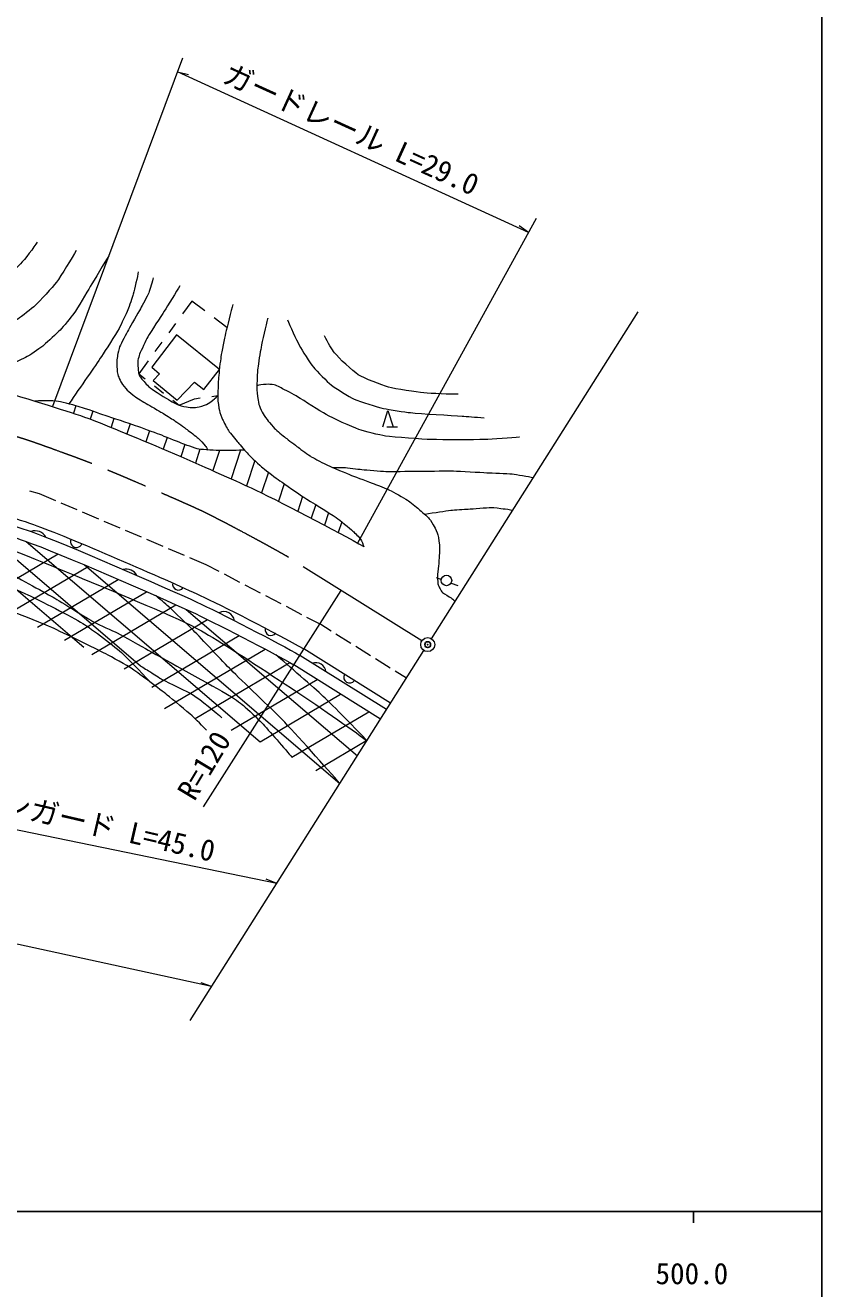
# Model space of a CAD drawing. Units: millimetres, scale not verified. Extents: x 40000 to 680000, y 20000 to 380000.
# Drawn here: x 510598 to 579000, y 198357 to 306803 of the extents above; entities that cross this region are included whole.
import ezdxf
from ezdxf.enums import TextEntityAlignment as Align

# ---------------------------------------------------------------- set-up
doc = ezdxf.new("R2010")
doc.units = ezdxf.units.MM
doc.header["$LTSCALE"] = 1000
doc.header["$PDMODE"] = 32
doc.header["$PDSIZE"] = 500
doc.linetypes.add('CHAIN', pattern=[18.5, 12, -1.5, 3.5, -1.5])
for name, color, linetype, lineweight in [('M-BGD', 7, 'Continuous', 13), ('M-BMK', 2, 'CHAIN', 13), ('M-STR-HTXT', 7, 'Continuous', 13), ('M-TTL-BAND', 7, 'Continuous', 25), ('M-WORK', 1, 'Continuous', 13)]:
    doc.layers.add(name, color=color, linetype=linetype, lineweight=lineweight)
doc.layers.add('M-OTRS', color=6, linetype='Continuous')
doc.styles.add('ＭＳ ゴシック', font='')
doc.styles.get('ＭＳ ゴシック').set_extended_font_data('MS Gothic')

msp = doc.modelspace()

# ---------------------------------------------------------------- linework, layer by layer
at = {"layer": 'M-BGD'}
msp.add_circle((545159, 253641), 600, dxfattribs=at)
at = {"layer": 'M-BMK'}
msp.add_line((544651, 253960), (532999, 261250), dxfattribs=at)
msp.add_open_spline([(532999, 261250), (531607, 262078), (527318, 264368), (525856, 265064), (524022, 265938), (518415, 268331), (516532, 269093), (515329, 269580), (511669, 270918), (510430, 271308), (508806, 271819), (503879, 273182), (502226, 273595), (500781, 273957), (496412, 274905), (494948, 275185)], degree=3, knots=[0, 0, 0, 0, 1, 1, 1, 2, 2, 2, 3, 3, 3, 4, 4, 4, 5, 5, 5, 5], dxfattribs=at)
at = {"layer": 'M-OTRS'}
msp.add_point((545159, 253641), dxfattribs=at)
at = {"layer": 'M-STR-HTXT'}
for p, q in [((524098, 303966), (512928, 274077)), ((554465, 290207), (539133, 262360)), ((553805, 289008), (553001, 289575)), ((532197, 233138), (531287, 233510)), ((526603, 224289), (525708, 224600))]:
    msp.add_line(p, q, dxfattribs=at)
for points in [[(553805, 289008), (523665, 302809), (524620, 302575)], [(526603, 224289), (439237, 243285), (440220, 243260)], [(532197, 233138), (497243, 240315), (498227, 240302)]]:
    msp.add_lwpolyline(points, dxfattribs=at)
at = {"layer": 'M-TTL-BAND'}
for p, q in [((579000, 20000), (579000, 370000)), ((40000, 205000), (579000, 205000)), ((568000, 205000), (568000, 204000))]:
    msp.add_line(p, q, dxfattribs=at)
at = {"layer": 'M-WORK'}
for p, q in [((524912, 283118), (524106, 282021)), ((526013, 282293), (524912, 283118)), ((545480, 254148), (563224, 282216)), ((523514, 281215), (522922, 280409)), ((527914, 280869), (526813, 281694)), ((522330, 279603), (521738, 278797)), ((521146, 277991), (520340, 276893)), ((520340, 276893), (520898, 276460)), ((521688, 275847), (522477, 275233)), ((523267, 274620), (523825, 274187)), ((523825, 274187), (525120, 274744)), ((525120, 274744), (525632, 274813)), ((526623, 274946), (527135, 275015)), ((514956, 274147), (514740, 273495)), ((516405, 273675), (516179, 272993)), ((518219, 273053), (517968, 272294)), ((519608, 272586), (519328, 271738)), ((541660, 272348), (542564, 272348)), ((521255, 272001), (520944, 271062)), ((522778, 271421), (522447, 270423)), ((524313, 270819), (523965, 269770)), ((525596, 270411), (525205, 269231)), ((527270, 270297), (526700, 268575)), ((529089, 270328), (528277, 267874)), ((530317, 269439), (529600, 267275)), ((531485, 268436), (530897, 266661)), ((510970, 266848), (511792, 266607)), ((532834, 267449), (532337, 265946)), ((511792, 266607), (513198, 266010)), ((513658, 265815), (515039, 265228)), ((534421, 266363), (534002, 265098)), ((501823, 265247), (515628, 253430)), ((515499, 265033), (516879, 264446)), ((535539, 265659), (535155, 264501)), ((536650, 264966), (536298, 263902)), ((506399, 263879), (520494, 251813)), ((517340, 264251), (518720, 263664)), ((537780, 264180), (537479, 263272)), ((510690, 262495), (530764, 245309)), ((519180, 263469), (520561, 262882)), ((521021, 262687), (522402, 262100)), ((506079, 257082), (513427, 261425)), ((522862, 261905), (524242, 261318)), ((508723, 256044), (516007, 260348)), ((515697, 260480), (537618, 241713)), ((524703, 261123), (526108, 260526)), ((526108, 260526), (527231, 259939)), ((511651, 255146), (518585, 259244)), ((527674, 259707), (529004, 259013)), ((545874, 259405), (546331, 259237)), ((513965, 254013), (521020, 258183)), ((525900, 239721), (537721, 258296)), ((529447, 258781), (530777, 258087)), ((547166, 258929), (547749, 258714)), ((516326, 252809), (523532, 257068)), ((531220, 257856), (532550, 257161)), ((524420, 256667), (539117, 244084)), ((532993, 256930), (534322, 256235)), ((534765, 256004), (535889, 255417)), ((519088, 251558), (526253, 255792)), ((536857, 254811), (535889, 255417)), ((521473, 249999), (528957, 254423)), ((538553, 253750), (537281, 254546)), ((522559, 248158), (531190, 253259)), ((524758, 221371), (544839, 253134)), ((541631, 248060), (534184, 252720)), ((541970, 248611), (534523, 253271)), ((540248, 252689), (538977, 253485)), ((525193, 247296), (533329, 252105)), ((541119, 247251), (533672, 251910)), ((541944, 251628), (540672, 252424)), ((528296, 246293), (535678, 250655)), ((543336, 250757), (542367, 251363)), ((530764, 245309), (537685, 249400)), ((533504, 243975), (540112, 247881)), ((535557, 242847), (539993, 245469))]:
    msp.add_line(p, q, dxfattribs=at)
msp.add_lwpolyline([(527268, 277250), (523585, 280245), (521460, 277459), (522121, 276893), (521578, 276326), (523656, 274626), (525143, 276161), (525946, 275547)], close=True, dxfattribs=at)
msp.add_lwpolyline([(541297, 272348), (541746, 273741), (542196, 272348)], dxfattribs=at)
msp.add_circle((546771, 259147), 450, dxfattribs=at)
for centre, radius, start, end in [((511447, 262349), 1062, 28.77279, 110.09765), ((514991, 262482), 500, 155.69999, 339.31941), ((519264, 259066), 1062, 28.77279, 104.30754), ((523750, 258829), 500, 167.49989, 324.31941), ((527671, 255578), 897, 7.73157, 118.65274), ((531698, 254923), 500, 167.49989, 324.31941), ((535532, 251199), 897, 7.73157, 108.19872), ((538455, 250848), 500, 151.61088, 324.31941)]:
    msp.add_arc(centre, radius, start, end, dxfattribs=at)
for points, knots in [([(511627, 288185), (511382, 287784), (510518, 286665), (510193, 286326), (509853, 285972), (508720, 285026), (508321, 284741), (507959, 284481), (506791, 283823), (506399, 283611), (506005, 283398), (504810, 282776), (504392, 282616), (503989, 282462), (502735, 282138), (502314, 282048), (502206, 282025), (502025, 281994), (501820, 281963)], [0, 0, 0, 0, 1, 1, 1, 2, 2, 2, 3, 3, 3, 4, 4, 4, 5, 5, 5, 6, 6, 6, 6]), ([(514970, 287469), (514675, 286900), (513653, 285267), (513270, 284753), (512946, 284319), (511844, 283121), (511452, 282747), (511177, 282484), (510266, 281795), (509951, 281583), (509704, 281416), (508920, 280985), (508650, 280860), (508391, 280739), (507586, 280439), (507313, 280354), (507060, 280275), (506286, 280085), (506024, 280041), (505872, 280015), (505602, 279978), (505305, 279940)], [0, 0, 0, 0, 1, 1, 1, 2, 2, 2, 3, 3, 3, 4, 4, 4, 5, 5, 5, 6, 6, 6, 7, 7, 7, 7]), ([(517765, 287021), (517451, 286490), (516501, 284904), (516182, 284377), (515900, 283913), (515071, 282509), (514761, 282063), (514550, 281761), (513837, 280915), (513584, 280647), (513327, 280374), (512508, 279603), (512218, 279365), (511963, 279156), (511152, 278589), (510869, 278421), (510634, 278281), (509893, 277928), (509638, 277830), (509401, 277740), (508879, 277564), (508401, 277411)], [0, 0, 0, 0, 1, 1, 1, 2, 2, 2, 3, 3, 3, 4, 4, 4, 5, 5, 5, 6, 6, 6, 7, 7, 7, 7]), ([(520309, 285645), (520242, 285259), (519983, 284113), (519879, 283736), (519802, 283461), (519516, 282653), (519406, 282390), (519270, 282062), (518825, 281093), (518651, 280784), (518371, 280289), (517457, 278848), (517140, 278376), (516612, 277591), (515348, 275757), (514337, 274302)], [0, 0, 0, 0, 1, 1, 1, 2, 2, 2, 3, 3, 3, 4, 4, 4, 5, 5, 5, 5]), ([(521576, 285131), (521529, 284868), (521304, 284094), (521203, 283846), (521087, 283561), (520643, 282747), (520495, 282477), (520294, 282110), (519657, 281027), (519456, 280659), (519298, 280370), (518830, 279498), (518701, 279195), (518643, 279061), (518554, 278628), (518526, 278484), (518507, 278381), (518468, 278070), (518466, 277966), (518463, 277782), (518481, 277232), (518502, 277050), (518513, 276956), (518589, 276681), (518623, 276592), (518661, 276492), (518804, 276200), (518864, 276111), (518951, 275980), (519247, 275609), (519357, 275496), (519470, 275381), (519841, 275072), (519972, 274978), (520169, 274837), (520788, 274453), (520996, 274328), (521268, 274163), (522099, 273690), (522372, 273526), (522576, 273404), (523184, 273029), (523382, 272896), (523611, 272744), (524282, 272266), (524503, 272101), (524695, 271958), (525265, 271521), (525443, 271361), (525576, 271241), (525949, 270848), (526055, 270704), (526108, 270633), (526196, 270496), (526287, 270347)], [0, 0, 0, 0, 1, 1, 1, 2, 2, 2, 3, 3, 3, 4, 4, 4, 5, 5, 5, 6, 6, 6, 7, 7, 7, 8, 8, 8, 9, 9, 9, 10, 10, 10, 11, 11, 11, 12, 12, 12, 13, 13, 13, 14, 14, 14, 15, 15, 15, 16, 16, 16, 17, 17, 17, 18, 18, 18, 18]), ([(523885, 284442), (523619, 284006), (522811, 282703), (522539, 282270), (522259, 281825), (521384, 280508), (521122, 280051), (520959, 279765), (520549, 278867), (520421, 278564), (520380, 278465), (520292, 278156), (520279, 278050), (520264, 277921), (520278, 277528), (520283, 277398), (520287, 277309), (520307, 277042), (520326, 276955), (520340, 276893), (520412, 276715), (520444, 276660), (520481, 276596), (520619, 276422), (520668, 276367), (520798, 276224), (521184, 275786), (521339, 275670), (521667, 275425), (522715, 274784), (523066, 274575), (523213, 274488), (523665, 274245), (523825, 274187), (523974, 274133), (524443, 274036), (524601, 274018), (524753, 274002), (525216, 273994), (525368, 274017), (525532, 274042), (526013, 274185), (526163, 274258), (526316, 274332), (526736, 274626), (526861, 274740), (526924, 274796), (527024, 274898), (527135, 275015)], [0, 0, 0, 0, 1, 1, 1, 2, 2, 2, 3, 3, 3, 4, 4, 4, 5, 5, 5, 6, 6, 6, 7, 7, 7, 8, 8, 8, 9, 9, 9, 10, 10, 10, 11, 11, 11, 12, 12, 12, 13, 13, 13, 14, 14, 14, 15, 15, 15, 16, 16, 16, 16]), ([(528429, 282849), (528291, 282356), (527914, 280869), (527801, 280370), (527709, 279969), (527468, 278760), (527404, 278354), (527348, 278002), (527229, 276938), (527202, 276583), (527174, 276219), (527126, 275126), (527134, 274762), (527139, 274554), (527224, 273935), (527269, 273733), (527305, 273573), (527471, 273107), (527539, 272957), (527628, 272762), (527928, 272190), (528048, 272013), (528196, 271796), (528705, 271198), (528873, 270997), (529041, 270796), (529549, 270191), (529733, 270002), (529978, 269752), (530746, 269031), (531014, 268805), (531293, 268571), (532169, 267920), (532465, 267709), (532870, 267419), (534102, 266572), (534519, 266299), (535068, 265940), (536755, 264920), (537295, 264547), (537600, 264337), (538462, 263637), (538738, 263391), (538883, 263263), (539286, 262842), (539396, 262683), (539474, 262570), (539640, 262186), (539664, 262051), (539664, 262051), (539664, 262050), (539664, 262050)], [0, 0, 0, 0, 1, 1, 1, 2, 2, 2, 3, 3, 3, 4, 4, 4, 5, 5, 5, 6, 6, 6, 7, 7, 7, 8, 8, 8, 9, 9, 9, 10, 10, 10, 11, 11, 11, 12, 12, 12, 13, 13, 13, 14, 14, 14, 15, 15, 15, 16, 16, 16, 17, 17, 17, 17]), ([(531412, 281605), (531285, 281115), (530945, 279632), (530846, 279136), (530776, 278785), (530605, 277725), (530568, 277369), (530533, 277037), (530483, 276034), (530483, 275700), (530483, 275510), (530541, 274943), (530568, 274755), (530586, 274628), (530666, 274251), (530709, 274130), (530759, 273986), (530952, 273570), (531029, 273438), (531105, 273309), (531375, 272949), (531468, 272831), (531570, 272702), (531889, 272322), (532007, 272207), (532186, 272034), (532758, 271554), (532952, 271398), (533164, 271228), (533816, 270739), (534034, 270578), (534258, 270413), (534927, 269913), (535164, 269769), (535434, 269605), (536278, 269176), (536564, 269044), (536970, 268855), (538206, 268333), (538622, 268167), (539006, 268013), (540175, 267591), (540561, 267441), (540829, 267338), (541635, 267029), (541893, 266902), (542206, 266748), (543119, 266233), (543411, 266042), (543620, 265905), (544202, 265431), (544392, 265269), (544580, 265111), (545136, 264629), (545300, 264446), (545403, 264331), (545642, 263932), (545715, 263795), (545789, 263656), (545995, 263224), (546035, 263070), (546091, 262856), (546181, 262195), (546187, 261974), (546194, 261697), (546125, 260867), (546103, 260591), (546088, 260412), (546008, 259877), (546001, 259697), (545995, 259532), (546007, 259034), (546035, 258871), (546051, 258777), (546176, 258517), (546221, 258433), (546257, 258364), (546380, 258161), (546440, 258112), (546572, 258003), (547026, 257756), (547165, 257657), (547242, 257602), (547378, 257498), (547525, 257384)], [0, 0, 0, 0, 1, 1, 1, 2, 2, 2, 3, 3, 3, 4, 4, 4, 5, 5, 5, 6, 6, 6, 7, 7, 7, 8, 8, 8, 9, 9, 9, 10, 10, 10, 11, 11, 11, 12, 12, 12, 13, 13, 13, 14, 14, 14, 15, 15, 15, 16, 16, 16, 17, 17, 17, 18, 18, 18, 19, 19, 19, 20, 20, 20, 21, 21, 21, 22, 22, 22, 23, 23, 23, 24, 24, 24, 25, 25, 25, 26, 26, 26, 27, 27, 27, 28, 28, 28, 28]), ([(533133, 281519), (533300, 281069), (533896, 279758), (534125, 279337), (534340, 278943), (535066, 277802), (535348, 277453), (535619, 277118), (536536, 276198), (536876, 275933), (537243, 275646), (538434, 274900), (538859, 274710), (539340, 274494), (540859, 274039), (541371, 273916), (541827, 273807), (543219, 273598), (543685, 273553), (544569, 273466), (547229, 273318), (548114, 273255), (548497, 273228), (549252, 273172), (550017, 273114)], [0, 0, 0, 0, 1, 1, 1, 2, 2, 2, 3, 3, 3, 4, 4, 4, 5, 5, 5, 6, 6, 6, 7, 7, 7, 8, 8, 8, 8]), ([(547784, 275135), (547194, 275122), (545421, 275193), (544833, 275253), (544219, 275316), (542382, 275584), (541787, 275749), (541246, 275898), (539663, 276509), (539190, 276811), (538723, 277109), (537494, 278257), (537160, 278700), (536957, 278968), (536611, 279554), (536289, 280146)], [0, 0, 0, 0, 1, 1, 1, 2, 2, 2, 3, 3, 3, 4, 4, 4, 5, 5, 5, 5]), ([(498196, 278289), (501742, 277457), (512241, 274386), (515676, 273176), (518611, 272143), (527171, 268405), (529992, 267095), (531957, 266182), (537670, 263242), (539664, 262051)], [0, 0, 0, 0, 1, 1, 1, 2, 2, 2, 3, 3, 3, 3]), ([(553029, 271445), (552436, 271381), (550650, 271262), (550054, 271247), (549142, 271223), (546404, 271215), (545493, 271247), (544697, 271274), (542314, 271436), (541526, 271544), (541061, 271608), (539687, 271945), (539245, 272106), (538664, 272317), (536981, 273104), (536436, 273395), (535928, 273667), (534486, 274623), (533990, 274916), (533712, 275079), (532854, 275526), (532568, 275676), (532476, 275724), (532200, 275875), (532100, 275903), (531979, 275938), (531602, 275986), (531476, 275987), (531311, 275989), (530809, 275966), (530650, 275920), (530607, 275908), (530551, 275889), (530486, 275865)], [0, 0, 0, 0, 1, 1, 1, 2, 2, 2, 3, 3, 3, 4, 4, 4, 5, 5, 5, 6, 6, 6, 7, 7, 7, 8, 8, 8, 9, 9, 9, 10, 10, 10, 11, 11, 11, 11]), ([(529425, 270345), (529020, 270316), (527798, 270285), (527391, 270294), (527014, 270302), (525878, 270355), (525507, 270426), (525192, 270486), (524288, 270829), (523987, 270941), (523615, 271078), (522516, 271532), (522145, 271673), (521732, 271829), (520485, 272282), (520068, 272428), (519551, 272609), (517992, 273129), (517473, 273305), (517043, 273450), (515760, 273906), (515325, 274036), (514956, 274147), (513838, 274437), (513460, 274509), (513264, 274546), (512667, 274581), (512468, 274579), (512255, 274578), (511839, 274564), (511414, 274547)], [0, 0, 0, 0, 1, 1, 1, 2, 2, 2, 3, 3, 3, 4, 4, 4, 5, 5, 5, 6, 6, 6, 7, 7, 7, 8, 8, 8, 9, 9, 9, 10, 10, 10, 10]), ([(444033, 267484), (444251, 267650), (444932, 268118), (445166, 268263), (445414, 268416), (446176, 268850), (446441, 268971), (446744, 269110), (447679, 269467), (447999, 269561), (448305, 269652), (449244, 269836), (449557, 269892), (449890, 269952), (450893, 270112), (451230, 270142), (451477, 270163), (452221, 270145), (452469, 270146), (452967, 270149), (454460, 270164), (454958, 270160), (455698, 270153), (457919, 270128), (458658, 270089), (459946, 270021), (463809, 269766), (465091, 269622), (466249, 269492), (469695, 268884), (470849, 268721), (474980, 268135), (487403, 266565), (491518, 265875), (494598, 265359), (503795, 263528), (506805, 262696), (508720, 262166), (514226, 259849), (516060, 259086), (518012, 258274), (523897, 255871), (525732, 254819), (528691, 253123), (537232, 247461), (539946, 245395)], [0, 0, 0, 0, 1, 1, 1, 2, 2, 2, 3, 3, 3, 4, 4, 4, 5, 5, 5, 6, 6, 6, 7, 7, 7, 8, 8, 8, 9, 9, 9, 10, 10, 10, 11, 11, 11, 12, 12, 12, 13, 13, 13, 14, 14, 14, 15, 15, 15, 15]), ([(493824, 269066), (497370, 268233), (507869, 265162), (511305, 263953), (514239, 262919), (522799, 259181), (525620, 257871), (527372, 257057), (532105, 254631), (534523, 253271)], [0, 0, 0, 0, 1, 1, 1, 2, 2, 2, 3, 3, 3, 3]), ([(493707, 268428), (497236, 267600), (507681, 264544), (511100, 263341), (514019, 262313), (522528, 258583), (525340, 257290), (527148, 256458), (532459, 253714), (534184, 252720)], [0, 0, 0, 0, 1, 1, 1, 2, 2, 2, 3, 3, 3, 3]), ([(554210, 267959), (553855, 268042), (552775, 268225), (552412, 268262), (551979, 268307), (550672, 268345), (550237, 268368), (549664, 268397), (547945, 268511), (547371, 268519), (546207, 268535), (542716, 268467), (541552, 268486), (541141, 268492), (539911, 268610), (539502, 268647), (539190, 268676), (538257, 268802), (537943, 268813), (537745, 268820), (537422, 268824), (537053, 268827)], [0, 0, 0, 0, 1, 1, 1, 2, 2, 2, 3, 3, 3, 4, 4, 4, 5, 5, 5, 6, 6, 6, 7, 7, 7, 7]), ([(453995, 266920), (454833, 266938), (457345, 267009), (458182, 267038), (458800, 267060), (460651, 267167), (461268, 267173), (462425, 267184), (465896, 267151), (467053, 267123), (468114, 267097), (471295, 266977), (472354, 266901), (474195, 266771), (479716, 266313), (481549, 266095), (482597, 265970), (485708, 265380), (486745, 265188), (488346, 264891), (493137, 263946), (494738, 263648), (495926, 263426), (499507, 262848), (500687, 262590), (501532, 262405), (504030, 261699), (504852, 261433), (505651, 261175), (508023, 260321), (508786, 259972), (509653, 259575), (512156, 258181), (512985, 257708), (513712, 257294), (515833, 255947), (516565, 255540), (516935, 255334), (518110, 254841), (518487, 254646), (519031, 254365), (520630, 253457), (521165, 253159), (522555, 252385), (526739, 250085), (528116, 249287), (528377, 249135), (529118, 248609), (529348, 248413), (529677, 248135), (530612, 247241), (530906, 246926), (531444, 246352), (533003, 244581), (533504, 243975)], [0, 0, 0, 0, 1, 1, 1, 2, 2, 2, 3, 3, 3, 4, 4, 4, 5, 5, 5, 6, 6, 6, 7, 7, 7, 8, 8, 8, 9, 9, 9, 10, 10, 10, 11, 11, 11, 12, 12, 12, 13, 13, 13, 14, 14, 14, 15, 15, 15, 16, 16, 16, 17, 17, 17, 18, 18, 18, 18]), ([(493195, 267618), (496724, 266790), (507169, 263735), (510588, 262531), (513507, 261503), (522017, 257774), (524828, 256480), (526636, 255648), (531947, 252904), (533672, 251910)], [0, 0, 0, 0, 1, 1, 1, 2, 2, 2, 3, 3, 3, 3]), ([(463168, 264307), (464079, 264453), (466830, 264758), (467750, 264816), (468609, 264869), (471192, 264867), (472053, 264862), (472738, 264858), (474795, 264826), (475478, 264769), (478548, 264513), (487765, 263745), (490813, 263298), (493574, 262893), (501789, 261237), (504483, 260512), (505804, 260157), (509568, 258488), (510812, 257920), (511780, 257478), (514629, 256029), (515532, 255467), (516273, 255007), (518369, 253428), (519003, 252830), (519490, 252370), (520402, 251421), (521313, 250440)], [0, 0, 0, 0, 1, 1, 1, 2, 2, 2, 3, 3, 3, 4, 4, 4, 5, 5, 5, 6, 6, 6, 7, 7, 7, 8, 8, 8, 9, 9, 9, 9]), ([(552447, 265169), (552287, 265195), (551804, 265263), (551643, 265282), (551441, 265306), (550835, 265386), (550631, 265383), (550229, 265379), (549026, 265276), (548624, 265249), (548328, 265228), (547435, 265186), (547140, 265147), (546708, 265091), (545757, 264948), (544914, 264814)], [0, 0, 0, 0, 1, 1, 1, 2, 2, 2, 3, 3, 3, 4, 4, 4, 5, 5, 5, 5]), ([(526158, 246304), (525927, 246562), (525193, 247296), (524935, 247527), (524518, 247899), (523226, 248967), (522786, 249312), (522199, 249771), (520421, 251130), (519802, 251545), (519364, 251838), (517980, 252603), (517512, 252844), (516595, 253315), (513818, 254680), (512879, 255105), (512246, 255393), (510300, 256152), (509652, 256407), (508452, 256880), (504872, 258360), (503641, 258745), (502214, 259191), (497845, 260227), (496385, 260555), (495818, 260682), (494093, 260945), (493516, 261018), (492630, 261130), (489965, 261426), (489074, 261480), (487835, 261556), (484114, 261667), (482873, 261665)], [0, 0, 0, 0, 1, 1, 1, 2, 2, 2, 3, 3, 3, 4, 4, 4, 5, 5, 5, 6, 6, 6, 7, 7, 7, 8, 8, 8, 9, 9, 9, 10, 10, 10, 11, 11, 11, 11]), ([(537618, 241713), (536661, 242841), (533689, 246138), (532665, 247206), (531818, 248090), (529133, 250602), (528269, 251470), (527607, 252134), (525693, 254198), (525034, 254865), (524617, 255288), (523324, 256517), (522886, 256919), (522674, 257113), (522015, 257668), (521786, 257845)], [0, 0, 0, 0, 1, 1, 1, 2, 2, 2, 3, 3, 3, 4, 4, 4, 5, 5, 5, 5]), ([(539946, 245395), (539225, 246182), (536973, 248461), (536195, 249192), (535419, 249920), (533106, 251944), (532111, 252769)], [0, 0, 0, 0, 1, 1, 1, 2, 2, 2, 2]), ([(520494, 251813), (520672, 251707), (521203, 251385), (521379, 251275), (521576, 251152), (522153, 250761), (522357, 250651), (522887, 250367), (524540, 249632), (525046, 249307), (525572, 248970), (527045, 247795), (527492, 247357)], [0, 0, 0, 0, 1, 1, 1, 2, 2, 2, 3, 3, 3, 4, 4, 4, 4])]:
    msp.add_open_spline(points, degree=3, knots=knots, dxfattribs=at)
for points in [[(531428, 281662), (531422, 281643), (531417, 281624), (531412, 281605)], [(553050, 271447), (553043, 271446), (553036, 271446), (553029, 271445)]]:
    msp.add_open_spline(points, degree=3, dxfattribs=at)

# ---------------------------------------------------------------- texts
at = {"layer": 'M-STR-HTXT', "style": 'ＭＳ ゴシック'}
for s, rotation, p in [('ガードレール L=29.0', 335.519, (537981, 296555)), ('ストンガード L=45.0', 347, (514963, 237125))]:
    msp.add_text(s, height=1833, rotation=rotation, dxfattribs=at).set_placement(p, align=Align.BOTTOM_CENTER)
at = {"layer": 'M-TTL-BAND', "style": 'ＭＳ ゴシック'}
msp.add_text('500.0', height=1833, dxfattribs=at).set_placement((567844, 198195), align=Align.BOTTOM_CENTER)
at = {"layer": 'M-WORK', "style": 'ＭＳ ゴシック'}
msp.add_text('R=120', height=1833, rotation=58.998, dxfattribs=at).set_placement((527206, 242516), align=Align.BOTTOM_CENTER)

doc.saveas('drawing.dxf')
